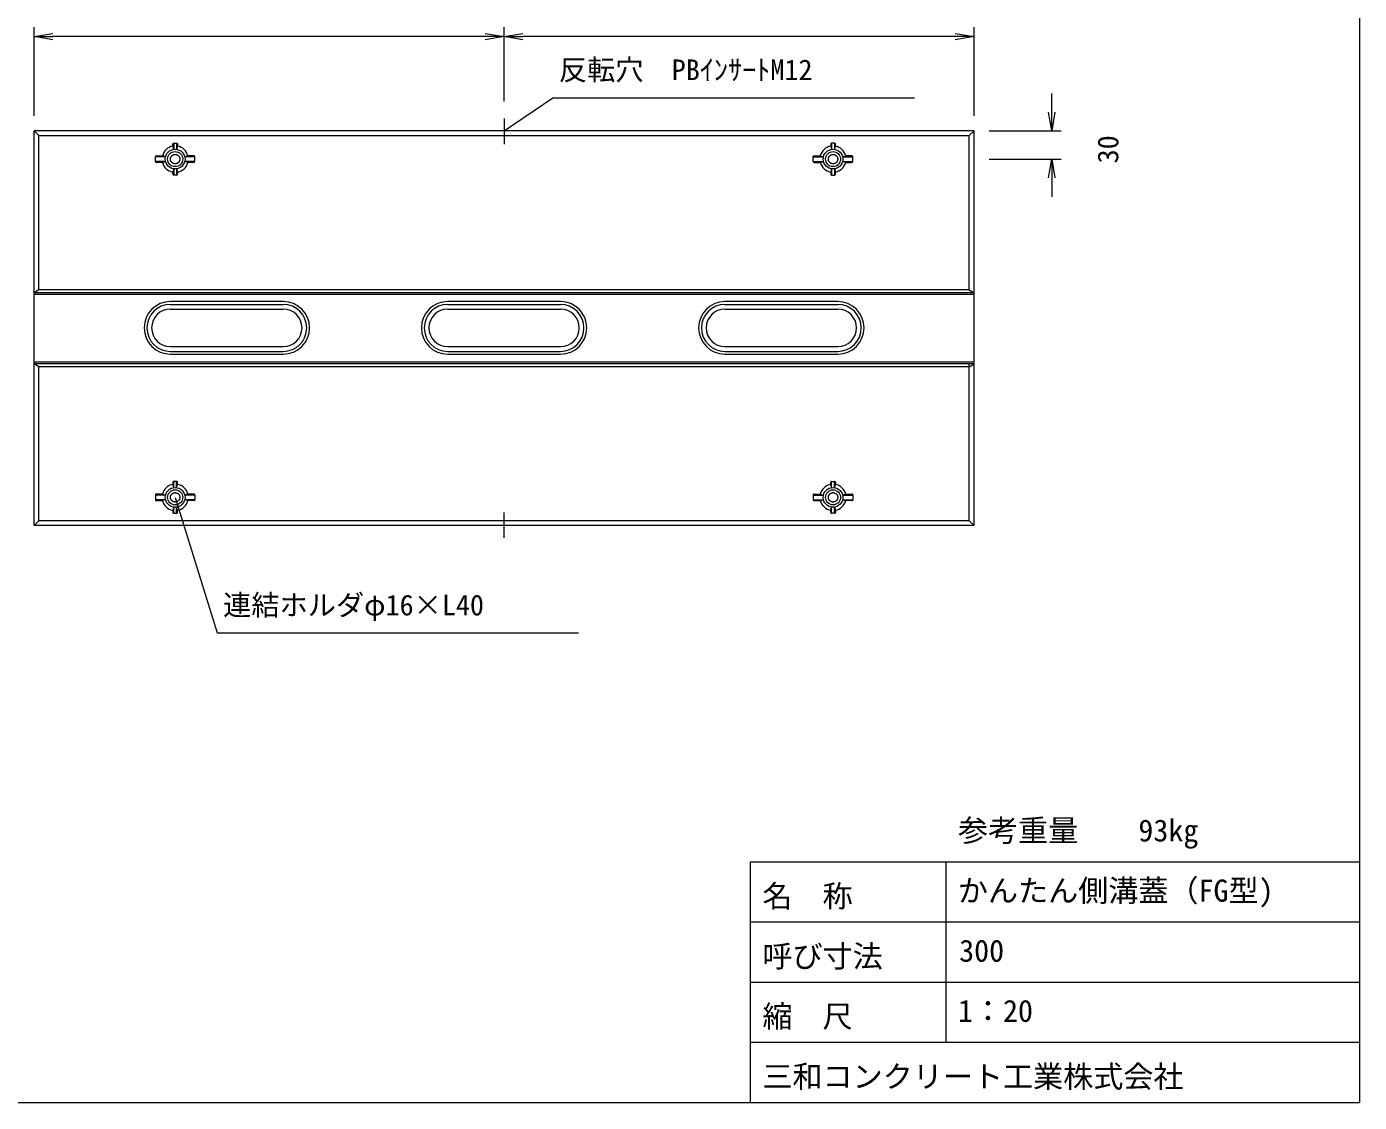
# Model space of a CAD drawing. Units: millimetres, scale not verified. Extents: x 1549 to 15223, y 1105 to 10775.
# Drawn here: x 8133 to 15223, y 1105 to 6830 of the extents above; entities that cross this region are included whole.
import ezdxf
from ezdxf.enums import TextEntityAlignment as Align

# ---------------------------------------------------------------- set-up
doc = ezdxf.new("R2010")
doc.units = ezdxf.units.MM
doc.header["$LTSCALE"] = 20
doc.linetypes.add('USER2', pattern=[13, 10, -1, 1, -1])
for name, color, linetype, lineweight in [('0_2', 7, 'Continuous', 18), ('D-STR-DIM（寸法）', 7, 'Continuous', 18), ('D-STR-HTXT（旗揚げ）', 7, 'Continuous', 18), ('D-STR-STR1（構造物）', 7, 'Continuous', 18), ('D-STR（構造物外形線）', 1, 'Continuous', 18), ('D-TTL(外枠）', 2, 'Continuous', 18)]:
    doc.layers.add(name, color=color, linetype=linetype, lineweight=lineweight)
doc.layers.add('D-STR-TXT（文字）', color=7, linetype='Continuous')
doc.layers.add('D-TTL-TXT（文字）', color=7, linetype='Continuous')
doc.styles.add('ＭＳ ゴシック', font='')
doc.styles.get('ＭＳ ゴシック').set_extended_font_data('MS Gothic')

msp = doc.modelspace()

# ---------------------------------------------------------------- linework, layer by layer
at = {"layer": '0_2'}
for p, q in [((8173.06, 6776.48), (8273.06, 6793.15)), ((8273.06, 6759.82), (8173.06, 6776.48)), ((8173.06, 6776.48), (8273.06, 6776.48)), ((10573.06, 6793.15), (10673.06, 6776.48)), ((10673.06, 6776.48), (10573.06, 6759.82)), ((10673.06, 6776.48), (10573.06, 6776.48)), ((10673.06, 6776.48), (10773.06, 6793.15)), ((10773.06, 6759.82), (10673.06, 6776.48)), ((10673.06, 6776.48), (10773.06, 6776.48)), ((13073.06, 6793.15), (13173.06, 6776.48)), ((13173.06, 6776.48), (13073.06, 6759.82)), ((13173.06, 6776.48), (13073.06, 6776.48)), ((13586.2, 6274.68), (13569.54, 6374.68)), ((13602.87, 6374.68), (13586.2, 6274.68)), ((13586.2, 6274.68), (13586.2, 6374.68)), ((13569.54, 6024.68), (13586.2, 6124.68)), ((13586.2, 6124.68), (13602.87, 6024.68)), ((13586.2, 6124.68), (13586.2, 6024.68))]:
    msp.add_line(p, q, dxfattribs=at)
at = {"layer": 'D-STR-DIM（寸法）'}
for p, q in [((8173.06, 6354.68), (8173.06, 6826.48)), ((10673.06, 6431.5), (10673.06, 6826.48)), ((10673.06, 6431.5), (10673.06, 6826.48)), ((13173.06, 6354.68), (13173.06, 6826.48)), ((10573.06, 6776.48), (8273.06, 6776.48)), ((13073.06, 6776.48), (10773.06, 6776.48)), ((13586.2, 6374.68), (13586.2, 6474.68)), ((13253.06, 6274.68), (13636.2, 6274.68)), ((13253.06, 6124.68), (13636.2, 6124.68)), ((13586.2, 6024.68), (13586.2, 5924.68))]:
    msp.add_line(p, q, dxfattribs=at)
at = {"layer": 'D-STR-HTXT（旗揚げ）'}
for p, q in [((10673.06, 6274.68), (10932.6, 6451.31)), ((10932.6, 6451.31), (12855.65, 6451.31)), ((8923.06, 4324.68), (9146.45, 3603.03)), ((9146.45, 3603.03), (11069.5, 3603.03))]:
    msp.add_line(p, q, dxfattribs=at)
at = {"layer": 'D-STR-STR1（構造物）'}
for p, q in [((10673.06, 6340.61), (10673.06, 6204.98)), ((8910.56, 6193.56), (8910.56, 6205.18)), ((8915.56, 6176.64), (8910.56, 6193.56)), ((8915.06, 6209.68), (8931.06, 6209.68)), ((8915.56, 6209.68), (8915.56, 6176.64)), ((8930.56, 6209.68), (8930.56, 6176.64)), ((8935.56, 6193.56), (8930.56, 6176.64)), ((8935.56, 6205.18), (8935.56, 6193.56)), ((12410.56, 6205.18), (12410.56, 6193.56)), ((12410.56, 6193.56), (12415.56, 6176.64)), ((12431.06, 6209.68), (12415.06, 6209.68)), ((12415.56, 6209.68), (12415.56, 6176.64)), ((12430.56, 6209.68), (12430.56, 6176.64)), ((12430.56, 6176.64), (12435.56, 6193.56)), ((12435.56, 6193.56), (12435.56, 6205.18)), ((8818.06, 6111.68), (8818.06, 6137.68)), ((8872.07, 6137.18), (8818.06, 6137.18)), ((8872.07, 6112.18), (8818.06, 6112.18)), ((8822.56, 6142.18), (8855.28, 6142.18)), ((8855.28, 6107.18), (8822.56, 6107.18)), ((8872.07, 6137.18), (8855.28, 6142.18)), ((8855.28, 6107.18), (8872.07, 6112.18)), ((8990.84, 6142.18), (8974.05, 6137.18)), ((9028.06, 6137.18), (8974.05, 6137.18)), ((8990.84, 6107.18), (8974.05, 6112.18)), ((9028.06, 6112.18), (8974.05, 6112.18)), ((9023.56, 6142.18), (8990.84, 6142.18)), ((9023.56, 6107.18), (8990.84, 6107.18)), ((9028.06, 6111.68), (9028.06, 6137.68)), ((12318.06, 6111.68), (12318.06, 6137.68)), ((12318.06, 6137.18), (12372.07, 6137.18)), ((12318.06, 6112.18), (12372.07, 6112.18)), ((12322.56, 6142.18), (12355.28, 6142.18)), ((12322.56, 6107.18), (12355.28, 6107.18)), ((12355.28, 6142.18), (12372.07, 6137.18)), ((12355.28, 6107.18), (12372.07, 6112.18)), ((12474.05, 6137.18), (12490.84, 6142.18)), ((12474.05, 6137.18), (12528.06, 6137.18)), ((12474.05, 6112.18), (12528.06, 6112.18)), ((12490.84, 6107.18), (12474.05, 6112.18)), ((12523.56, 6142.18), (12490.84, 6142.18)), ((12490.84, 6107.18), (12523.56, 6107.18)), ((12528.06, 6111.68), (12528.06, 6137.68)), ((8915.56, 6072.72), (8910.56, 6055.81)), ((8910.56, 6044.18), (8910.56, 6055.81)), ((8931.06, 6039.68), (8915.06, 6039.68)), ((8915.56, 6072.72), (8915.56, 6039.68)), ((8930.56, 6072.72), (8935.56, 6055.81)), ((8930.56, 6072.72), (8930.56, 6039.68)), ((8935.56, 6055.81), (8935.56, 6044.18)), ((12415.56, 6072.72), (12410.56, 6055.81)), ((12410.56, 6055.81), (12410.56, 6044.18)), ((12415.06, 6039.68), (12431.06, 6039.68)), ((12415.56, 6072.72), (12415.56, 6039.68)), ((12430.56, 6072.72), (12435.56, 6055.81)), ((12430.56, 6072.72), (12430.56, 6039.68)), ((12435.56, 6044.18), (12435.56, 6055.81)), ((8910.56, 4405.18), (8910.56, 4393.56)), ((8931.06, 4409.68), (8915.06, 4409.68)), ((8915.56, 4376.64), (8915.56, 4409.68)), ((8930.56, 4376.64), (8930.56, 4409.68)), ((8935.56, 4393.56), (8935.56, 4405.18)), ((12410.56, 4393.56), (12410.56, 4405.18)), ((12415.06, 4409.68), (12431.06, 4409.68)), ((12415.56, 4376.64), (12415.56, 4409.68)), ((12430.56, 4376.64), (12430.56, 4409.68)), ((12435.56, 4405.18), (12435.56, 4393.56)), ((8818.06, 4337.68), (8818.06, 4311.68)), ((8872.07, 4337.18), (8818.06, 4337.18)), ((8855.28, 4342.18), (8822.56, 4342.18)), ((8855.28, 4342.18), (8872.07, 4337.18)), ((8915.56, 4376.64), (8910.56, 4393.56)), ((8930.56, 4376.64), (8935.56, 4393.56)), ((8990.84, 4342.18), (8974.05, 4337.18)), ((9028.06, 4337.18), (8974.05, 4337.18)), ((9023.56, 4342.18), (8990.84, 4342.18)), ((9028.06, 4337.68), (9028.06, 4311.68)), ((12318.06, 4337.68), (12318.06, 4311.68)), ((12318.06, 4337.18), (12372.07, 4337.18)), ((12322.56, 4342.18), (12355.28, 4342.18)), ((12355.28, 4342.18), (12372.07, 4337.18)), ((12415.56, 4376.64), (12410.56, 4393.56)), ((12430.56, 4376.64), (12435.56, 4393.56)), ((12490.84, 4342.18), (12474.05, 4337.18)), ((12474.05, 4337.18), (12528.06, 4337.18)), ((12490.84, 4342.18), (12523.56, 4342.18)), ((12528.06, 4337.68), (12528.06, 4311.68)), ((8872.07, 4312.18), (8818.06, 4312.18)), ((8822.56, 4307.18), (8855.28, 4307.18)), ((8872.07, 4312.18), (8855.28, 4307.18)), ((8915.56, 4272.72), (8910.56, 4255.81)), ((8910.56, 4255.81), (8910.56, 4244.18)), ((8915.56, 4239.68), (8915.56, 4272.72)), ((8935.56, 4255.81), (8930.56, 4272.72)), ((8930.56, 4239.68), (8930.56, 4272.72)), ((8935.56, 4244.18), (8935.56, 4255.81)), ((9028.06, 4312.18), (8974.05, 4312.18)), ((8990.84, 4307.18), (8974.05, 4312.18)), ((9023.56, 4307.18), (8990.84, 4307.18)), ((12318.06, 4312.18), (12372.07, 4312.18)), ((12322.56, 4307.18), (12355.28, 4307.18)), ((12355.28, 4307.18), (12372.07, 4312.18)), ((12410.56, 4255.81), (12415.56, 4272.72)), ((12410.56, 4244.18), (12410.56, 4255.81)), ((12415.56, 4239.68), (12415.56, 4272.72)), ((12430.56, 4239.68), (12430.56, 4272.72)), ((12430.56, 4272.72), (12435.56, 4255.81)), ((12435.56, 4255.81), (12435.56, 4244.18)), ((12474.05, 4312.18), (12490.84, 4307.18)), ((12474.05, 4312.18), (12528.06, 4312.18)), ((12523.56, 4307.18), (12490.84, 4307.18)), ((8915.06, 4239.68), (8931.06, 4239.68)), ((10673.06, 4108.75), (10673.06, 4244.39)), ((12431.06, 4239.68), (12415.06, 4239.68))]:
    msp.add_line(p, q, dxfattribs=at)
for centre, radius in [((8923.06, 6124.68), 52.5), ((12423.06, 6124.68), 52.5), ((8923.06, 6124.68), 40), ((12423.06, 6124.68), 40), ((8923.06, 4324.68), 52.5), ((8923.06, 4324.68), 40), ((12423.06, 4324.68), 52.5), ((12423.06, 4324.68), 40)]:
    msp.add_circle(centre, radius, dxfattribs=at)
at = {"layer": 'D-STR-STR1（構造物）', "linetype": 'USER2'}
for centre in [(8923.06, 6124.68), (12423.06, 6124.68), (8923.06, 4324.68), (12423.06, 4324.68)]:
    msp.add_circle(centre, 25, dxfattribs=at)
at = {"layer": 'D-STR-STR1（構造物）'}
for centre, radius, start, end in [((8923.06, 6124.68), 70, 100.28656, 165.52249), ((8915.06, 6205.18), 4.5, 90, 180), ((8931.06, 6205.18), 4.5, 359.99998, 89.99998), ((8923.06, 6124.68), 70, 14.47751, 79.71344), ((12423.06, 6124.68), 70, 100.28656, 165.52249), ((12415.06, 6205.18), 4.5, 90.00002, 180.00002), ((12431.06, 6205.18), 4.5, 0, 90), ((12423.06, 6124.68), 70, 14.47751, 79.71344), ((8822.56, 6137.68), 4.5, 90, 180), ((8822.56, 6111.68), 4.5, 180, 270), ((8923.06, 6124.68), 70, 194.47751, 259.71344), ((8923.06, 6124.68), 70, 280.28656, 345.52249), ((9023.56, 6137.68), 4.5, 0, 90), ((9023.56, 6111.68), 4.5, 270, 0), ((12322.56, 6137.68), 4.5, 90, 180), ((12322.56, 6111.68), 4.5, 180, 270), ((12423.06, 6124.68), 70, 194.47751, 259.71344), ((12423.06, 6124.68), 70, 280.28656, 345.52249), ((12523.56, 6137.68), 4.5, 0, 90), ((12523.56, 6111.68), 4.5, 270, 0), ((8915.06, 6044.18), 4.5, 180, 270), ((8931.06, 6044.18), 4.5, 270, 0), ((12415.06, 6044.18), 4.5, 180, 270), ((12431.06, 6044.18), 4.5, 270, 0), ((8915.06, 4405.18), 4.5, 90, 180), ((8931.06, 4405.18), 4.5, 0, 90), ((12415.06, 4405.18), 4.5, 90, 180), ((12431.06, 4405.18), 4.5, 0, 90), ((8822.56, 4337.68), 4.5, 90, 180), ((8923.06, 4324.68), 70, 100.28656, 165.52249), ((8923.06, 4324.68), 70, 14.47751, 79.71344), ((9023.56, 4337.68), 4.5, 0, 90), ((12322.56, 4337.68), 4.5, 90, 180), ((12423.06, 4324.68), 70, 100.28656, 165.52249), ((12423.06, 4324.68), 70, 14.47751, 79.71344), ((12523.56, 4337.68), 4.5, 0, 90), ((8822.56, 4311.68), 4.5, 180, 270), ((8923.06, 4324.68), 70, 194.47751, 259.71344), ((8923.06, 4324.68), 70, 280.28656, 345.52249), ((9023.56, 4311.68), 4.5, 270, 0), ((12322.56, 4311.68), 4.5, 180, 270), ((12423.06, 4324.68), 70, 194.47751, 259.71344), ((12423.06, 4324.68), 70, 280.28656, 345.52249), ((12523.56, 4311.68), 4.5, 270, 0), ((8915.06, 4244.18), 4.5, 180, 270), ((8931.06, 4244.18), 4.5, 270.00002, 0.00002), ((12415.06, 4244.18), 4.5, 179.99998, 269.99998), ((12431.06, 4244.18), 4.5, 270, 0)]:
    msp.add_arc(centre, radius, start, end, dxfattribs=at)
at = {"layer": 'D-STR（構造物外形線）'}
for p, q in [((8173.06, 5404.68), (8173.06, 6274.68)), ((8173.06, 5404.68), (8173.06, 6274.68)), ((13173.06, 6274.68), (8173.06, 6274.68)), ((8173.06, 6274.68), (8198.06, 6249.68)), ((8198.06, 5429.68), (8198.06, 6249.68)), ((8198.06, 6249.68), (13148.06, 6249.68)), ((13173.06, 6274.68), (13148.06, 6249.68)), ((13148.06, 5429.68), (13148.06, 6249.68)), ((13173.06, 5404.68), (13173.06, 6274.68)), ((8198.06, 5429.68), (8173.06, 5413.49)), ((13173.06, 5413.49), (8173.06, 5413.49)), ((13173.06, 5404.68), (8173.06, 5404.68)), ((13173.06, 5404.68), (8173.06, 5404.68)), ((8173.06, 5044.68), (8173.06, 5404.68)), ((13148.06, 5429.68), (8198.06, 5429.68)), ((13148.06, 5429.68), (13173.06, 5413.49)), ((13173.06, 5044.68), (13173.06, 5404.68)), ((13173.06, 5044.68), (8173.06, 5044.68)), ((13173.06, 5044.68), (8173.06, 5044.68)), ((8173.06, 4174.68), (8173.06, 5044.68)), ((8173.06, 4174.68), (8173.06, 5044.68)), ((13173.06, 5035.88), (8173.06, 5035.88)), ((8198.06, 5019.68), (8173.06, 5035.88)), ((13148.06, 4199.68), (13148.06, 5037.18)), ((13148.06, 5019.68), (13173.06, 5035.88)), ((13173.06, 4174.68), (13173.06, 5044.68)), ((13148.06, 5019.68), (8198.06, 5019.68)), ((8198.06, 4199.68), (8198.06, 5019.68)), ((8198.06, 4199.68), (8173.06, 4174.68)), ((13148.06, 4199.68), (8198.06, 4199.68)), ((13148.06, 4199.68), (13173.06, 4174.68)), ((13173.06, 4174.68), (8173.06, 4174.68))]:
    msp.add_line(p, q, dxfattribs=at)
at = {"layer": 'D-STR（構造物外形線）', "color": 7}
for p, q in [((9498.06, 5366.57), (8898.06, 5366.57)), ((8898.06, 5351.57), (9498.06, 5351.57)), ((8898.06, 5326.57), (9498.06, 5326.57)), ((10973.06, 5366.57), (10373.06, 5366.57)), ((10373.06, 5351.57), (10973.06, 5351.57)), ((10373.06, 5326.57), (10973.06, 5326.57)), ((12448.06, 5366.57), (11848.06, 5366.57)), ((11848.06, 5351.57), (12448.06, 5351.57)), ((11848.06, 5326.57), (12448.06, 5326.57)), ((8898.06, 5126.57), (9498.06, 5126.57)), ((10373.06, 5126.57), (10973.06, 5126.57)), ((11848.06, 5126.57), (12448.06, 5126.57)), ((8898.06, 5101.57), (9498.06, 5101.57)), ((8898.06, 5086.57), (9498.06, 5086.57)), ((10373.06, 5101.57), (10973.06, 5101.57)), ((10373.06, 5086.57), (10973.06, 5086.57)), ((11848.06, 5101.57), (12448.06, 5101.57)), ((11848.06, 5086.57), (12448.06, 5086.57))]:
    msp.add_line(p, q, dxfattribs=at)
for centre, radius, start, end in [((8898.06, 5226.57), 140, 90, 270), ((8898.06, 5226.57), 125, 90, 270), ((8898.06, 5226.57), 100, 90, 270), ((9498.06, 5226.57), 140, 270, 90), ((9498.06, 5226.57), 125, 270, 90), ((9498.06, 5226.57), 100, 270, 90), ((10373.06, 5226.57), 140, 90, 270), ((10373.06, 5226.57), 125, 90, 270), ((10373.06, 5226.57), 100, 90, 270), ((10973.06, 5226.57), 140, 270, 90), ((10973.06, 5226.57), 125, 270, 90), ((10973.06, 5226.57), 100, 270, 90), ((11848.06, 5226.57), 140, 90, 270), ((11848.06, 5226.57), 125, 90, 270), ((11848.06, 5226.57), 100, 90, 270), ((12448.06, 5226.57), 140, 270, 90), ((12448.06, 5226.57), 125, 270, 90), ((12448.06, 5226.57), 100, 270, 90)]:
    msp.add_arc(centre, radius, start, end, dxfattribs=at)
at = {"layer": 'D-TTL(外枠）'}
for p, q in [((15223.01, 10774.88), (15223.01, 1105.12)), ((11983.01, 2385.12), (11983.01, 1105.12)), ((11983.01, 2385.12), (15223.01, 2385.12)), ((13023.01, 2385.12), (13023.01, 1425.12)), ((11983.01, 2065.12), (15223.01, 2065.12)), ((11983.01, 1745.12), (15223.01, 1745.12)), ((11983.01, 1425.12), (15223.01, 1425.12)), ((1549.48, 1105.12), (15223.01, 1105.12))]:
    msp.add_line(p, q, dxfattribs=at)

# ---------------------------------------------------------------- texts
at = {"layer": 'D-STR-DIM（寸法）', "style": 'ＭＳ ゴシック'}
msp.add_text('30', height=110, rotation=90, dxfattribs=at).set_placement((13973.7, 6101.84), align=Align.BOTTOM_LEFT)
at = {"layer": 'D-STR-TXT（文字）', "style": 'ＭＳ ゴシック'}
for s, p in [('反転穴\u3000PBｲﾝｻｰﾄM12', (10964.48, 6511.89)), ('連結ホルダφ16×L40', (9178.32, 3663.61))]:
    msp.add_text(s, height=110, dxfattribs=at).set_placement(p, align=Align.BOTTOM_LEFT)
at = {"layer": 'D-TTL-TXT（文字）', "style": 'ＭＳ ゴシック'}
for s, p in [('参考重量\u3000\u300093kg', (13087.37, 2458.15)), ('名\u3000称', (12047.37, 2108.91)), ('かんたん側溝蓋（FG型)', (13087.37, 2138.15)), ('呼び寸法', (12047.37, 1788.91)), ('300', (13093.91, 1818.15)), ('縮\u3000尺', (12047.37, 1468.91)), ('1：20', (13087.37, 1498.15)), ('三和コンクリート工業株式会社', (12047.37, 1148.91))]:
    msp.add_text(s, height=117.3, dxfattribs=at).set_placement(p, align=Align.BOTTOM_LEFT)

doc.saveas('drawing.dxf')
